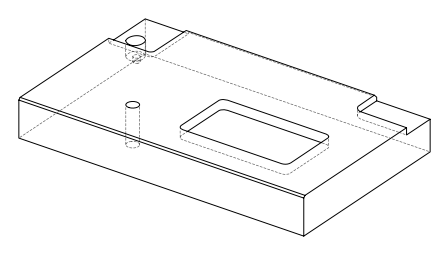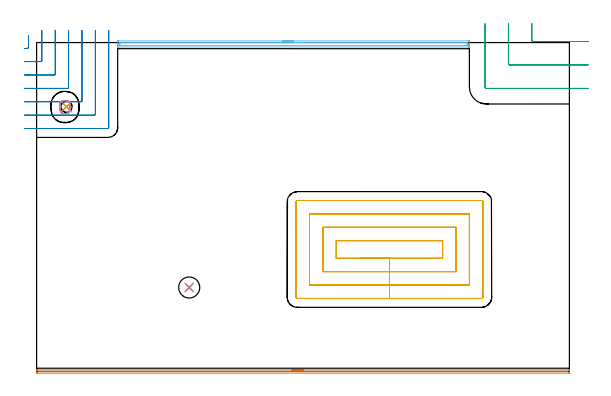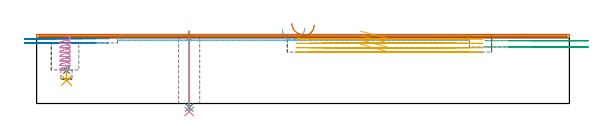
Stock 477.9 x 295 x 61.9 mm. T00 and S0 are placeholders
(PLAN: 11 operations, 7 tool changes, 31.7 min)
(1 SPOT_DRILL | STEP1HOLE | NXT0321_9005460120000 | 0.05 min | 182 mm3)
(2 SPOT_DRILL_1 | STEP1POCKET | NXT0321_9005460120000 | 0.04 min | 3474 mm3)
(3 DRILL_THROUGH_HOLE_INTO_CENTER | STEP1HOLE | NXT0301_087 | 0.27 min | 6336 mm3)
(4 DRILL_TO_ENLARGE_THROUGH_HOLE | STEP1HOLE | UGT0301_257 | 0.29 min | 10812 mm3)
(5 DRILL_BLIND_HOLE_INTO_CENTER | STEP1POCKET | NXT0301_127 | 0.05 min | 718 mm3)
(6 AREA_MILL | FG_CHAMFER_SURFACE | UGT0205_001 | 5.24 min | 4872 mm3)
(7 AREA_MILL_1 | FG_CHAMFER_SURFACE_1 | UGT0205_001 | 7.78 min | 2022 mm3)
(8 MILL_CORNER_NOTCH_RECTANGULAR | CORNER_NOTCH_RECTANGULAR | UGT0201_008 | Follow Part, ap 4, ae 75% | 2.84 min | 45990 mm3)
(9 MILL_CORNER_NOTCH_RECTANGULAR_1 | CORNER_NOTCH_RECTANGULAR_1 | UGT0201_006 | Follow Part, ap 7, ae 75% | 1.43 min | 54738 mm3)
(10 MILL_RECTANGULAR_POCKET | POCKET_RECTANGULAR_STRAIGHT | UGT0201_008 | Follow Part, ap 4, ae 75% | 1.28 min | 11333 mm3)
(11 MILL_RECTANGULAR_POCKET_1 | POCKET_RECTANGULAR_STRAIGHT_1 | UGT0201_008 | Follow Part, ap 4, ae 75% | 12.45 min | 299693 mm3)
(TOOL NXT0321_9005460120000 | NC Spot Drill, 142deg, 12mm, Carbide, Uncoated | D12 PA142 FL30 Z2)
(TOOL NXT0301_087 | Carbide Drill 11.6mm [860.1-1160-058A1-MM 2214] | D11.6 PA140 FL72 Z2)
(TOOL UGT0301_257 | Twist Drill 18.9 mm | D18.9 PA118 FL135 Z2)
(TOOL NXT0301_127 | Carbide Drill 10mm [861.1-1000-030A1-GP GC34] | D10 PA150 FL31.2 Z2)
(TOOL UGT0205_001 | Chamfer Mill 20 x 3 x 45 deg. | D20 FL50 Z2)
(TOOL UGT0201_008 | End Mill 16 mm | D16 FL32 Z4)
(TOOL UGT0201_006 | End Mill 28 mm | D28 FL25 Z2)
(OP 1 SPOT_DRILL)
G17 G21 G94 G90
T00 M6
G54
G17 G0 G90 X136.9 Y75.3 S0 M3
G43 Z71.9 H0
G94 G81 G98 Z58.9 F250. R64.9
G80
M5
M2
(OP 2 SPOT_DRILL_1)
G17 G21 G94 G90
T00 M6
G54
G17 G0 G90 X26.8 Y237.4 S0 M3
G43 Z71.9 H0
G94 G81 G98 Z29.67 F250. R33.1
G80
M5
M2
(OP 3 DRILL_THROUGH_HOLE_INTO_CENTER)
G17 G21 G94 G90
T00 M6
G54
G17 G0 G90 X136.9 Y75.3 S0 M3
G43 Z71.9 H1
G94 G73 G98 Z-3.611 F250. Q10.919 R63.9
G80
M5
M2
(OP 4 DRILL_TO_ENLARGE_THROUGH_HOLE)
G17 G21 G94 G90
T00 M6
G54
G17 G0 G90 X136.9 Y75.3 S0 M3
G43 Z71.9 H0
G94 G73 G98 Z-7.178 F250. Q17.27 R63.9
G80
M5
M2
(OP 5 DRILL_BLIND_HOLE_INTO_CENTER)
G17 G21 G94 G90
T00 M6
G54
G17 G0 G90 X26.8 Y237.4 S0 M3
G43 Z71.9 H1
G94 G81 G98 Z20.7 F250. R32.1
G80
M5
M2
(OP 6 AREA_MILL)
G17 G21 G94 G90
T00 M6
G54
G17 G0 G90 X220.45 Y296.5 S1061 M3
G43 Z71.9 H0
Z66.4
G94 G1 X220.488 Z65.528 F250.
X220.602 Z64.663
X220.791 Z63.812
X221.053 Z62.98
X221.387 Z62.174
X221.79 Z61.4
X222.258 Z60.664
X222.79 Z59.972
X223.379 Z59.329
X224.022 Z58.74
X224.714 Z58.208
X225.45 Z57.74
X226.224 Z57.337
X227.03 Z57.003
X227.862 Z56.741
X228.714 Z56.552
X229.578 Z56.438
X230.45 Z56.4
X387.054
X387.589 Y296.499 Z56.401
X388.118 Y296.494 Z56.403
X388.192 Y296.491 Z56.405
X388.2 Y295.968 Z56.928
Y294.194 Z58.701
Y293.633 Z59.264
Y293.306 Z59.59
Y292.746 Z60.15
Y292.419 Z60.476
Y291.766 Z61.134
Y291.392 Z61.508
Y291.032 Z61.858
X388.191 Y291.002 Z61.888
X388.036 Y291. Z61.9
X72.864
X72.71 Y291.003 Z61.888
X72.708 Y291.031 Z61.86
X72.7 Y291.392 Z61.508
Y291.766 Z61.134
Y292.419 Z60.476
Y293.633 Z59.264
Y294.194 Z58.701
Y295.688 Z57.208
X72.703 Y295.968 Z56.928
X72.708 Y296.491 Z56.405
X72.782 Y296.494 Z56.403
X73.311 Y296.5 Z56.4
X230.45
Y295.086 Z57.814
X385.798
X386.19 Y295.081 Z57.819
X386.199 Y294.688 Z58.212
X386.2 Y293.306 Z59.594
X386.199 Y292.914 Z59.986
X386.19 Y292.419 Z60.481
X385.808 Y292.414 Z60.486
X75.102
X74.71 Y292.419 Z60.481
X74.701 Y292.812 Z60.088
X74.7 Y294.194 Z58.706
X74.701 Y294.586 Z58.314
X74.71 Y295.081 Z57.819
X75.092 Y295.086 Z57.814
X230.45
X231.322 Z57.852
X232.186 Z57.966
X233.038 Z58.155
X233.87 Z58.417
X234.676 Z58.751
X235.45 Z59.154
X236.186 Z59.623
X236.878 Z60.154
X237.521 Z60.743
X238.11 Z61.386
X238.642 Z62.078
X239.11 Z62.814
X239.513 Z63.588
X239.847 Z64.394
X240.109 Z65.226
X240.298 Z66.078
X240.412 Z66.943
X240.45 Z67.814
G0 Z71.9
M5
M2
(OP 7 AREA_MILL_1)
G17 G21 G94 G90
T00 M6
G54
G17 G0 G90 X228.95 Y1.4 S1061 M3
G43 Z71.9 H0
G94 G1 X228.988 Z71.028 F250.
X229.102 Z70.163
X229.291 Z69.312
X229.553 Z68.48
X229.887 Z67.674
X230.29 Z66.9
X230.758 Z66.164
X231.29 Z65.472
X231.879 Z64.829
X232.522 Z64.239
X233.214 Z63.708
X233.95 Z63.24
X234.724 Z62.837
X235.53 Z62.503
X236.362 Z62.241
X237.213 Z62.052
X238.078 Z61.938
X238.95 Z61.9
X477.716
X477.89 Y1.397 Z61.888
X477.894 Y1.354 Z61.845
X477.9 Y0.939 Z61.439
Y0.68 Z61.18
Y-0.05 Z60.445
Y-1.304 Z59.193
X477.898 Y-1.491 Z59.005
X477.434 Y-1.5 Z59.
X0.631
X0.465 Y-1.499 Z59.001
X0.002 Y-1.491 Z59.005
X0. Y-1.304 Z59.193
Y-0.05 Z60.445
Y0.68 Z61.18
Y0.94 Z61.439
X0.006 Y1.354 Z61.845
X0.01 Y1.397 Z61.888
X0.184 Y1.4 Z61.9
X238.95
Y-0.014 Z60.486
X475.446 Y-0.015 Z60.485
X475.481 Y-0.017 Z60.483
X475.824 Y-0.05 Z60.45
X475.514 Y-0.084 Z60.416
X475.481 Y-0.085 Z60.415
X2.454
X2.419 Y-0.083 Z60.417
X2.077 Y-0.05 Z60.45
X2.386 Y-0.017 Z60.483
X2.419 Y-0.015 Z60.485
X238.95 Y-0.014 Z60.486
X239.822 Z60.524
X240.686 Z60.638
X241.538 Z60.826
X242.37 Z61.089
X243.176 Z61.423
X243.95 Z61.825
X244.686 Z62.294
X245.378 Z62.825
X246.021 Z63.415
X246.61 Z64.058
X247.141 Z64.75
X247.61 Z65.486
X248.013 Z66.26
X248.347 Z67.065
X248.609 Z67.898
X248.798 Z68.749
X248.912 Z69.614
X248.95 Z70.486
G0 Z71.9
M5
M2
(OP 8 MILL_CORNER_NOTCH_RECTANGULAR)
G17 G21 G94 G90
T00 M6
G54
G17 G0 G90 X-10.976 Y289.531 S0 M3
G43 Z71.9 H0
Z58.1
G94 G1 X-8. Y289.906 F250.
G3 X-7.3 Y290.694 R0.8 F500.
G1 Y298.273
Y301.273 F250.
G0 Z71.9
X-11. Y277.9
Z58.1
G1 X-8.
X3.906 F500.
G3 X4.7 Y278.694 R0.8
G1 Y303.
Y306. F250.
G0 Z71.9
X-11. Y265.9
Z58.1
G1 X-8.
X15.905 F500.
G3 X16.7 Y266.695 R0.8
G1 Y303.
Y306. F250.
G0 Z71.9
X-11. Y253.9
Z58.1
G1 X-8.
X27.905 F500.
G3 X28.7 Y254.695 R0.8
G1 Y303.
Y306. F250.
G0 Z71.9
X-11. Y241.9
Z58.1
G1 X-8.
X39.905 F500.
G3 X40.7 Y242.695 R0.8
G1 Y303.
Y306. F250.
G0 Z71.9
X-11. Y229.9
Z58.1
G1 X-8.
X51.905 F500.
G3 X52.7 Y230.695 R0.8
G1 Y303.
Y306. F250.
G0 Z71.9
X-11. Y217.9
Z58.1
G1 X-8.
X63.904 F500.
G3 X64.7 Y218.696 R0.8
G1 Y303.
Y306. F250.
G0 Z71.9
X-10.976 Y289.531
Z54.3
G1 X-8. Y289.906
G3 X-7.3 Y290.694 R0.8 F500.
G1 Y298.273
Y301.273 F250.
G0 Z71.9
X-11. Y277.9
Z54.3
G1 X-8.
X3.906 F500.
G3 X4.7 Y278.694 R0.8
G1 Y303.
Y306. F250.
G0 Z71.9
X-11. Y265.9
Z54.3
G1 X-8.
X15.905 F500.
G3 X16.7 Y266.695 R0.8
G1 Y303.
Y306. F250.
G0 Z71.9
X-11. Y253.9
Z54.3
G1 X-8.
X27.905 F500.
G3 X28.7 Y254.695 R0.8
G1 Y303.
Y306. F250.
G0 Z71.9
X-11. Y241.9
Z54.3
G1 X-8.
X39.905 F500.
G3 X40.7 Y242.695 R0.8
G1 Y303.
Y306. F250.
G0 Z71.9
X-11. Y229.9
Z54.3
G1 X-8.
X51.905 F500.
G3 X52.7 Y230.695 R0.8
G1 Y303.
Y306. F250.
G0 Z71.9
X-11. Y217.9
Z54.3
G1 X-8.
X63.904 F500.
G3 X64.7 Y218.696 R0.8
G1 Y303.
Y306. F250.
G0 Z71.9
M5
M2
(OP 9 MILL_CORNER_NOTCH_RECTANGULAR_1)
G17 G21 G94 G90
T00 M6
G54
G17 G0 G90 X444.2 Y312. S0 M3
G43 Z71.9 H0
Z56.3
G94 G1 Y309. F250.
Y297.293 F500.
G3 X445.593 Y295.9 R1.4
G1 X491.871
X494.871 F250.
G0 Z71.9
X423.2 Y312.
Z56.3
G1 Y309.
Y276.294 F500.
G3 X424.594 Y274.9 R1.4
G1 X491.9
X494.9 F250.
G0 Z71.9
X402.2 Y312.
Z56.3
G1 Y309.
Y255.294 F500.
G3 X403.594 Y253.9 R1.4
G1 X491.9
X494.9 F250.
G0 Z71.9
X444.2 Y312.
Z50.7
G1 Y309.
Y297.293 F500.
G3 X445.593 Y295.9 R1.4
G1 X491.871
X494.871 F250.
G0 Z71.9
X423.2 Y312.
Z50.7
G1 Y309.
Y276.294 F500.
G3 X424.594 Y274.9 R1.4
G1 X491.9
X494.9 F250.
G0 Z71.9
X402.2 Y312.
Z50.7
G1 Y309.
Y255.294 F500.
G3 X403.594 Y253.9 R1.4
G1 X491.9
X494.9 F250.
G0 Z71.9
M5
M2
(OP 10 MILL_RECTANGULAR_POCKET)
G17 G21 G94 G90
T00 M6
G54
G17 G0 G90 X26.109 Y231.3 S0 M3
G43 Z71.9 H0
Z60.925
G94 G1 X26.879 Z60.719 F250.
X27.342 Y231.36 Z60.593
X27.792 Y231.487 Z60.468
X28.218 Y231.678 Z60.343
X28.613 Y231.928 Z60.218
X28.966 Y232.234 Z60.093
X29.272 Y232.587 Z59.968
X29.522 Y232.982 Z59.842
X29.713 Y233.408 Z59.717
X29.84 Y233.858 Z59.592
X29.9 Y234.321 Z59.467
Y239.979 Z57.951
X29.84 Y240.442 Z57.826
X29.713 Y240.892 Z57.7
X29.522 Y241.318 Z57.575
X29.272 Y241.713 Z57.45
X28.966 Y242.066 Z57.325
X28.613 Y242.372 Z57.2
X28.218 Y242.622 Z57.074
X27.792 Y242.813 Z56.949
X27.342 Y242.94 Z56.824
X26.879 Y243. Z56.699
X24.121 Z55.96
X23.658 Y242.94 Z55.835
X23.208 Y242.813 Z55.709
X22.782 Y242.622 Z55.584
X22.387 Y242.372 Z55.459
X22.034 Y242.066 Z55.334
X21.728 Y241.713 Z55.209
X21.478 Y241.318 Z55.084
X21.287 Y240.892 Z54.958
X21.16 Y240.442 Z54.833
X21.1 Y239.979 Z54.708
Y239.8 Z54.66
Y237.15 Z53.95
Y234.5 F500.
G3 X24.3 Y231.3 R3.2
G1 X26.7
G3 X29.9 Y234.5 R3.2
G1 Y239.8
G3 X26.7 Y243. R3.2
G1 X24.3
G3 X21.1 Y239.8 R3.2
G1 Y237.15
Y236.15
G0 X26.109 Y231.3 Z56.95
G1 X26.879 Z56.744 F250.
X27.342 Y231.36 Z56.618
X27.792 Y231.487 Z56.493
X28.218 Y231.678 Z56.368
X28.613 Y231.928 Z56.243
X28.966 Y232.234 Z56.118
X29.272 Y232.587 Z55.993
X29.522 Y232.982 Z55.867
X29.713 Y233.408 Z55.742
X29.84 Y233.858 Z55.617
X29.9 Y234.321 Z55.492
Y239.979 Z53.976
X29.84 Y240.442 Z53.851
X29.713 Y240.892 Z53.725
X29.522 Y241.318 Z53.6
X29.272 Y241.713 Z53.475
X28.966 Y242.066 Z53.35
X28.613 Y242.372 Z53.225
X28.218 Y242.622 Z53.099
X27.792 Y242.813 Z52.974
X27.342 Y242.94 Z52.849
X26.879 Y243. Z52.724
X24.121 Z51.985
X23.658 Y242.94 Z51.86
X23.208 Y242.813 Z51.734
X22.782 Y242.622 Z51.609
X22.387 Y242.372 Z51.484
X22.034 Y242.066 Z51.359
X21.728 Y241.713 Z51.234
X21.478 Y241.318 Z51.109
X21.287 Y240.892 Z50.983
X21.16 Y240.442 Z50.858
X21.1 Y239.979 Z50.733
Y239.8 Z50.685
Y237.15 Z49.975
Y234.5 F500.
G3 X24.3 Y231.3 R3.2
G1 X26.7
G3 X29.9 Y234.5 R3.2
G1 Y239.8
G3 X26.7 Y243. R3.2
G1 X24.3
G3 X21.1 Y239.8 R3.2
G1 Y237.15
Y236.15
G0 X26.109 Y231.3 Z52.975
G1 X26.879 Z52.769 F250.
X27.342 Y231.36 Z52.643
X27.792 Y231.487 Z52.518
X28.218 Y231.678 Z52.393
X28.613 Y231.928 Z52.268
X28.966 Y232.234 Z52.143
X29.272 Y232.587 Z52.018
X29.522 Y232.982 Z51.892
X29.713 Y233.408 Z51.767
X29.84 Y233.858 Z51.642
X29.9 Y234.321 Z51.517
Y239.979 Z50.001
X29.84 Y240.442 Z49.876
X29.713 Y240.892 Z49.75
X29.522 Y241.318 Z49.625
X29.272 Y241.713 Z49.5
X28.966 Y242.066 Z49.375
X28.613 Y242.372 Z49.25
X28.218 Y242.622 Z49.124
X27.792 Y242.813 Z48.999
X27.342 Y242.94 Z48.874
X26.879 Y243. Z48.749
X24.121 Z48.01
X23.658 Y242.94 Z47.885
X23.208 Y242.813 Z47.759
X22.782 Y242.622 Z47.634
X22.387 Y242.372 Z47.509
X22.034 Y242.066 Z47.384
X21.728 Y241.713 Z47.259
X21.478 Y241.318 Z47.134
X21.287 Y240.892 Z47.008
X21.16 Y240.442 Z46.883
X21.1 Y239.979 Z46.758
Y239.8 Z46.71
Y237.15 Z46.
Y234.5 F500.
G3 X24.3 Y231.3 R3.2
G1 X26.7
G3 X29.9 Y234.5 R3.2
G1 Y239.8
G3 X26.7 Y243. R3.2
G1 X24.3
G3 X21.1 Y239.8 R3.2
G1 Y237.15
Y236.15
G0 X26.109 Y231.3 Z49.
G1 X26.879 Z48.794 F250.
X27.342 Y231.36 Z48.669
X27.792 Y231.487 Z48.543
X28.218 Y231.678 Z48.418
X28.613 Y231.928 Z48.293
X28.966 Y232.234 Z48.168
X29.272 Y232.587 Z48.043
X29.522 Y232.982 Z47.917
X29.713 Y233.408 Z47.792
X29.84 Y233.858 Z47.667
X29.9 Y234.321 Z47.542
Y239.979 Z46.026
X29.84 Y240.442 Z45.901
X29.713 Y240.892 Z45.775
X29.522 Y241.318 Z45.65
X29.272 Y241.713 Z45.525
X28.966 Y242.066 Z45.4
X28.613 Y242.372 Z45.275
X28.218 Y242.622 Z45.149
X27.792 Y242.813 Z45.024
X27.342 Y242.94 Z44.899
X26.879 Y243. Z44.774
X24.121 Z44.035
X23.658 Y242.94 Z43.91
X23.208 Y242.813 Z43.785
X22.782 Y242.622 Z43.659
X22.387 Y242.372 Z43.534
X22.034 Y242.066 Z43.409
X21.728 Y241.713 Z43.284
X21.478 Y241.318 Z43.159
X21.287 Y240.892 Z43.033
X21.16 Y240.442 Z42.908
X21.1 Y239.979 Z42.783
Y239.8 Z42.735
Y237.15 Z42.025
Y234.5 F500.
G3 X24.3 Y231.3 R3.2
G1 X26.7
G3 X29.9 Y234.5 R3.2
G1 Y239.8
G3 X26.7 Y243. R3.2
G1 X24.3
G3 X21.1 Y239.8 R3.2
G1 Y237.15
Y236.15
G0 X26.109 Y231.3 Z45.025
G1 X26.879 Z44.819 F250.
X27.342 Y231.36 Z44.694
X27.792 Y231.487 Z44.568
X28.218 Y231.678 Z44.443
X28.613 Y231.928 Z44.318
X28.966 Y232.234 Z44.193
X29.272 Y232.587 Z44.068
X29.522 Y232.982 Z43.942
X29.713 Y233.408 Z43.817
X29.84 Y233.858 Z43.692
X29.9 Y234.321 Z43.567
Y239.979 Z42.051
X29.84 Y240.442 Z41.926
X29.713 Y240.892 Z41.8
X29.522 Y241.318 Z41.675
X29.272 Y241.713 Z41.55
X28.966 Y242.066 Z41.425
X28.613 Y242.372 Z41.3
X28.218 Y242.622 Z41.174
X27.792 Y242.813 Z41.049
X27.342 Y242.94 Z40.924
X26.879 Y243. Z40.799
X24.121 Z40.06
X23.658 Y242.94 Z39.935
X23.208 Y242.813 Z39.81
X22.782 Y242.622 Z39.684
X22.387 Y242.372 Z39.559
X22.034 Y242.066 Z39.434
X21.728 Y241.713 Z39.309
X21.478 Y241.318 Z39.184
X21.287 Y240.892 Z39.058
X21.16 Y240.442 Z38.933
X21.1 Y239.979 Z38.808
Y239.8 Z38.76
Y237.15 Z38.05
Y234.5 F500.
G3 X24.3 Y231.3 R3.2
G1 X26.7
G3 X29.9 Y234.5 R3.2
G1 Y239.8
G3 X26.7 Y243. R3.2
G1 X24.3
G3 X21.1 Y239.8 R3.2
G1 Y237.15
Y236.15
G0 X26.109 Y231.3 Z41.05
G1 X26.879 Z40.844 F250.
X27.342 Y231.36 Z40.719
X27.792 Y231.487 Z40.593
X28.218 Y231.678 Z40.468
X28.613 Y231.928 Z40.343
X28.966 Y232.234 Z40.218
X29.272 Y232.587 Z40.093
X29.522 Y232.982 Z39.967
X29.713 Y233.408 Z39.842
X29.84 Y233.858 Z39.717
X29.9 Y234.321 Z39.592
Y239.979 Z38.076
X29.84 Y240.442 Z37.951
X29.713 Y240.892 Z37.825
X29.522 Y241.318 Z37.7
X29.272 Y241.713 Z37.575
X28.966 Y242.066 Z37.45
X28.613 Y242.372 Z37.325
X28.218 Y242.622 Z37.199
X27.792 Y242.813 Z37.074
X27.342 Y242.94 Z36.949
X26.879 Y243. Z36.824
X24.121 Z36.085
X23.658 Y242.94 Z35.96
X23.208 Y242.813 Z35.835
X22.782 Y242.622 Z35.709
X22.387 Y242.372 Z35.584
X22.034 Y242.066 Z35.459
X21.728 Y241.713 Z35.334
X21.478 Y241.318 Z35.209
X21.287 Y240.892 Z35.083
X21.16 Y240.442 Z34.958
X21.1 Y239.979 Z34.833
Y239.8 Z34.785
Y237.15 Z34.075
Y234.5 F500.
G3 X24.3 Y231.3 R3.2
G1 X26.7
G3 X29.9 Y234.5 R3.2
G1 Y239.8
G3 X26.7 Y243. R3.2
G1 X24.3
G3 X21.1 Y239.8 R3.2
G1 Y237.15
Y236.15
G0 X26.109 Y231.3 Z37.075
G1 X26.879 Z36.869 F250.
X27.342 Y231.36 Z36.744
X27.792 Y231.487 Z36.618
X28.218 Y231.678 Z36.493
X28.613 Y231.928 Z36.368
X28.966 Y232.234 Z36.243
X29.272 Y232.587 Z36.118
X29.522 Y232.982 Z35.992
X29.713 Y233.408 Z35.867
X29.84 Y233.858 Z35.742
X29.9 Y234.321 Z35.617
Y239.979 Z34.101
X29.84 Y240.442 Z33.976
X29.713 Y240.892 Z33.85
X29.522 Y241.318 Z33.725
X29.272 Y241.713 Z33.6
X28.966 Y242.066 Z33.475
X28.613 Y242.372 Z33.35
X28.218 Y242.622 Z33.224
X27.792 Y242.813 Z33.099
X27.342 Y242.94 Z32.974
X26.879 Y243. Z32.849
X24.121 Z32.11
X23.658 Y242.94 Z31.985
X23.208 Y242.813 Z31.86
X22.782 Y242.622 Z31.734
X22.387 Y242.372 Z31.609
X22.034 Y242.066 Z31.484
X21.728 Y241.713 Z31.359
X21.478 Y241.318 Z31.234
X21.287 Y240.892 Z31.108
X21.16 Y240.442 Z30.983
X21.1 Y239.979 Z30.858
Y239.8 Z30.81
Y237.15 Z30.1
Y234.5 F500.
G3 X24.3 Y231.3 R3.2
G1 X26.7
G3 X29.9 Y234.5 R3.2
G1 Y239.8
G3 X26.7 Y243. R3.2
G1 X24.3
G3 X21.1 Y239.8 R3.2
G1 Y237.15
Y236.15
G0 Z71.9
M5
M2
(OP 11 MILL_RECTANGULAR_POCKET_1)
G17 G21 G94 G90
T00 M6
G54
G17 G0 G90 X290.562 Y101.5 S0 M3
G43 Z71.9 H0
Z64.9
G94 G1 X316.5 Z57.95 F250.
X364.2 F500.
Y117.3
X268.8
Y101.5
X316.5
Y89.5
X376.2
Y129.3
X256.8
Y89.5
X316.5
Y77.5
X388.2
Y141.3
X244.8
Y77.5
X316.5
Y65.5
X399.1
G3 X400.2 Y66.6 R1.1
G1 Y152.2
G3 X399.1 Y153.3 R1.1
G1 X233.9
G3 X232.8 Y152.2 R1.1
G1 Y66.6
G3 X233.9 Y65.5 R1.1
G1 X316.5
X317.5
G0 X290.562 Y101.5 Z60.95
G1 X316.5 Z54. F250.
X364.2 F500.
Y117.3
X268.8
Y101.5
X316.5
Y89.5
X376.2
Y129.3
X256.8
Y89.5
X316.5
Y77.5
X388.2
Y141.3
X244.8
Y77.5
X316.5
Y65.5
X399.1
G3 X400.2 Y66.6 R1.1
G1 Y152.2
G3 X399.1 Y153.3 R1.1
G1 X233.9
G3 X232.8 Y152.2 R1.1
G1 Y66.6
G3 X233.9 Y65.5 R1.1
G1 X316.5
X317.5
G0 X290.562 Y101.5 Z57.
G1 X316.5 Z50.05 F250.
X364.2 F500.
Y117.3
X268.8
Y101.5
X316.5
Y89.5
X376.2
Y129.3
X256.8
Y89.5
X316.5
Y77.5
X388.2
Y141.3
X244.8
Y77.5
X316.5
Y65.5
X399.1
G3 X400.2 Y66.6 R1.1
G1 Y152.2
G3 X399.1 Y153.3 R1.1
G1 X233.9
G3 X232.8 Y152.2 R1.1
G1 Y66.6
G3 X233.9 Y65.5 R1.1
G1 X316.5
X317.5
G0 X290.562 Y101.5 Z53.05
G1 X316.5 Z46.1 F250.
X364.2 F500.
Y117.3
X268.8
Y101.5
X316.5
Y89.5
X376.2
Y129.3
X256.8
Y89.5
X316.5
Y77.5
X388.2
Y141.3
X244.8
Y77.5
X316.5
Y65.5
X399.1
G3 X400.2 Y66.6 R1.1
G1 Y152.2
G3 X399.1 Y153.3 R1.1
G1 X233.9
G3 X232.8 Y152.2 R1.1
G1 Y66.6
G3 X233.9 Y65.5 R1.1
G1 X316.5
X317.5
G0 Z71.9
M5
M2
